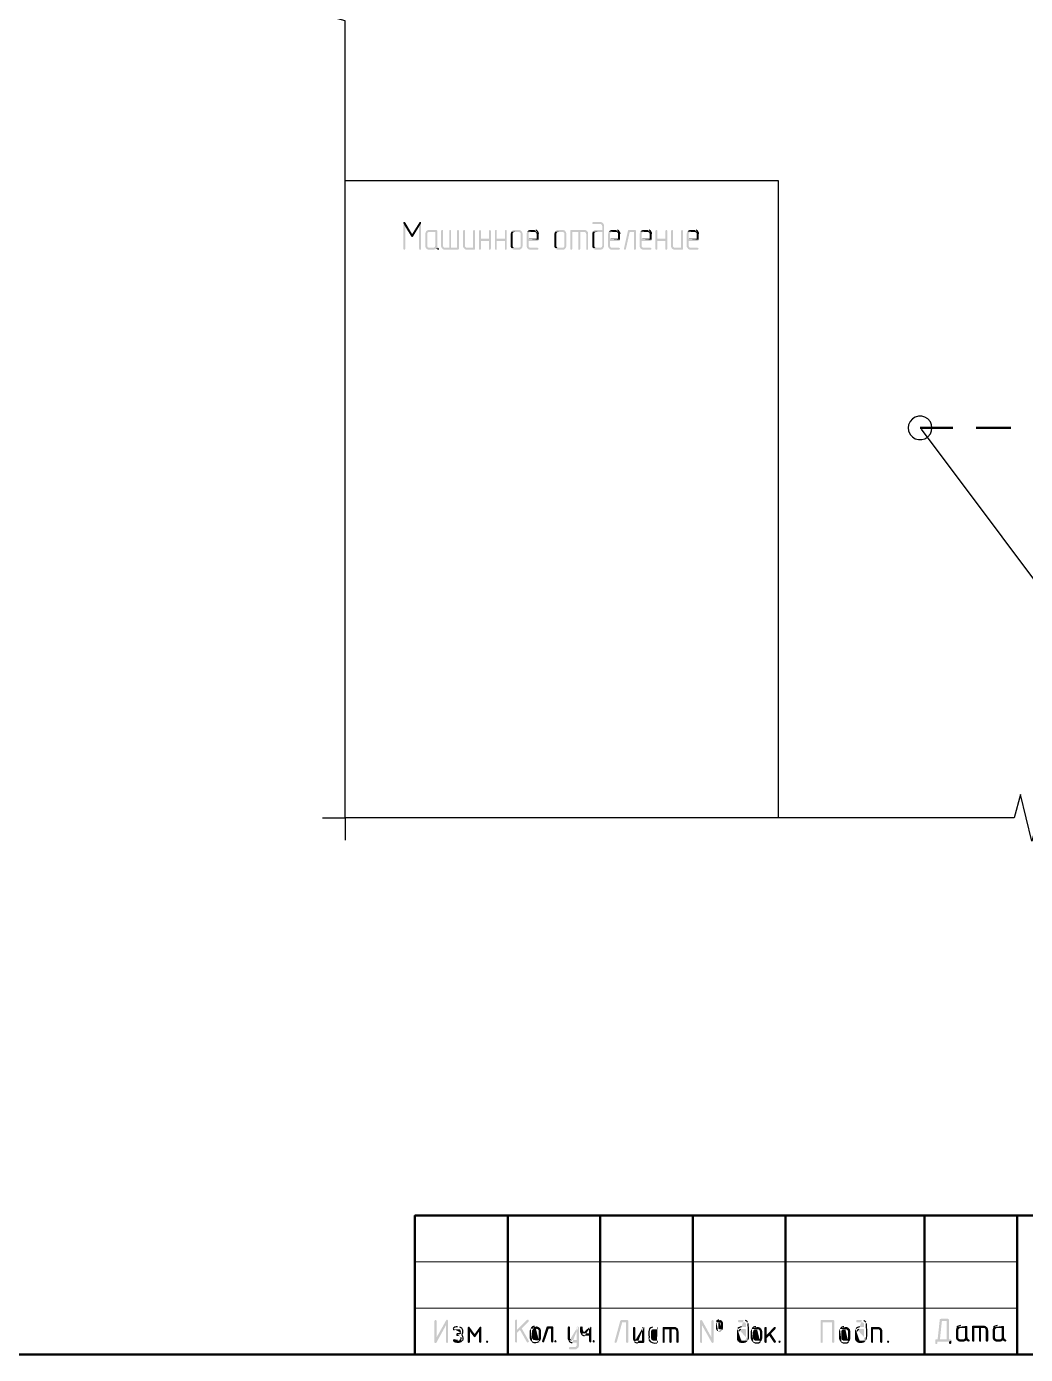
# Model space of a CAD drawing. Header units: millimetres. Extents: x -211 to 10565, y -2293 to 2244.
# Drawn here: x 4717.4 to 4825.2, y -25.8 to 117.7 of the extents above; entities that cross this region are included whole.
import ezdxf

# ---------------------------------------------------------------- set-up
doc = ezdxf.new("R2010")
doc.units = ezdxf.units.MM
doc.layers.add('PDF _Геометрия', color=7, linetype='Continuous')
doc.layers.add('PDF _Сплошная заливка', color=7, linetype='Continuous')

msp = doc.modelspace()

# ---------------------------------------------------------------- hatches: boundary and pattern name
at = {"layer": 'PDF _Сплошная заливка', "transparency": 33554559}
for points in [[(4758.15, 96.58), (4758.09, 96.56), (4758.07, 96.54), (4758.05, 96.45), (4758.26, 96.07), (4758.91, 95.01), (4759, 95.27), (4758.26, 96.52), (4758.19, 96.58)], [(4758.05, 96.45), (4758.05, 93.68), (4758.09, 93.6), (4758.15, 93.58), (4758.24, 93.6), (4758.26, 93.68), (4758.26, 96.07)], [(4759.89, 96.58), (4759.84, 96.58), (4759.78, 96.52), (4759, 95.27), (4758.91, 95.01), (4758.93, 94.99), (4759, 94.95), (4759.04, 94.95), (4759.1, 95.01), (4759.76, 96.09), (4759.97, 96.45), (4759.97, 96.47), (4759.95, 96.56)], [(4759.97, 96.45), (4759.76, 96.09), (4759.76, 93.68), (4759.78, 93.6), (4759.87, 93.58), (4759.95, 93.6), (4759.97, 93.68)], [(4779.29, 96.58), (4778.55, 96.58), (4778.55, 96.56), (4778.47, 96.54), (4778.44, 96.45), (4778.47, 96.39), (4778.55, 96.35), (4779.37, 96.35), (4779.46, 96.28), (4779.5, 96.22), (4779.52, 96.14), (4779.52, 95.71), (4778.78, 95.71), (4778.72, 95.69), (4778.63, 95.65), (4778.51, 95.52), (4779.52, 95.5), (4779.52, 94), (4779.5, 93.91), (4779.46, 93.85), (4779.37, 93.81), (4779.29, 93.79), (4778.87, 93.79), (4778.51, 93.77), (4778.63, 93.64), (4778.72, 93.62), (4778.78, 93.58), (4779.4, 93.58), (4779.46, 93.62), (4779.54, 93.64), (4779.61, 93.7), (4779.69, 93.83), (4779.73, 94), (4779.73, 96.14), (4779.69, 96.3), (4779.65, 96.37), (4779.61, 96.45), (4779.54, 96.5), (4779.46, 96.54), (4779.4, 96.56)], [(4760.5, 95.52), (4760.46, 95.44), (4760.44, 95.37), (4760.42, 95.29), (4760.42, 93.91), (4760.46, 93.83), (4760.48, 93.77), (4760.61, 93.64), (4760.67, 93.62), (4760.75, 93.58), (4761.3, 93.58), (4761.39, 93.6), (4761.45, 93.62), (4761.54, 93.66), (4761.6, 93.72), (4761.92, 93.72), (4761.85, 93.79), (4760.84, 93.79), (4760.75, 93.81), (4760.69, 93.85), (4760.65, 93.91), (4760.63, 94), (4760.63, 95.29), (4760.65, 95.37), (4760.69, 95.44), (4760.75, 95.48), (4760.84, 95.5), (4761.49, 95.5)], [(4761.6, 95.71), (4760.75, 95.71), (4760.67, 95.67), (4760.61, 95.65), (4760.54, 95.59), (4760.5, 95.52), (4761.49, 95.5), (4761.49, 94), (4761.47, 93.91), (4761.43, 93.85), (4761.35, 93.81), (4761.28, 93.79), (4760.84, 93.79), (4761.85, 93.79), (4761.79, 93.81), (4761.75, 93.87), (4761.71, 93.91), (4761.71, 95.63), (4761.66, 95.69)], [(4762.23, 95.71), (4762.17, 95.67), (4762.13, 95.61), (4762.13, 93.91), (4762.17, 93.83), (4762.19, 93.77), (4763.21, 93.79), (4762.55, 93.79), (4762.47, 93.81), (4762.4, 93.85), (4762.36, 93.91), (4762.34, 94), (4762.34, 95.61), (4762.32, 95.69)], [(4763.95, 95.71), (4763.86, 95.67), (4763.84, 95.61), (4763.84, 93.79), (4763.21, 93.79), (4762.19, 93.77), (4762.32, 93.64), (4762.38, 93.62), (4762.47, 93.58), (4763.97, 93.58), (4764.03, 93.62), (4764.05, 93.68), (4764.05, 95.61), (4764.01, 95.69)], [(4763.1, 95.71), (4763.02, 95.67), (4763, 95.61), (4763, 93.79), (4762.55, 93.79), (4763.21, 93.79), (4763.21, 95.61), (4763.17, 95.69)], [(4764.6, 95.71), (4764.54, 95.67), (4764.5, 95.61), (4764.5, 93.91), (4764.54, 93.83), (4764.56, 93.77), (4764.92, 93.79), (4764.84, 93.81), (4764.77, 93.85), (4764.73, 93.91), (4764.71, 94), (4764.71, 95.61), (4764.69, 95.69)], [(4765.68, 95.71), (4765.6, 95.67), (4765.58, 95.61), (4765.58, 93.79), (4764.92, 93.79), (4764.56, 93.77), (4764.69, 93.64), (4764.75, 93.62), (4764.84, 93.58), (4765.71, 93.58), (4765.77, 93.62), (4765.79, 93.68), (4765.79, 95.61), (4765.75, 95.69)], [(4766.32, 95.71), (4766.26, 95.67), (4766.21, 95.61), (4766.21, 93.68), (4766.26, 93.6), (4766.32, 93.58), (4766.4, 93.6), (4766.42, 93.68), (4766.42, 94.53), (4767.29, 94.53), (4766.42, 94.76), (4766.42, 95.61), (4766.4, 95.69)], [(4767.4, 95.71), (4767.31, 95.67), (4767.29, 95.61), (4767.29, 94.76), (4766.42, 94.76), (4767.29, 94.53), (4767.29, 93.68), (4767.31, 93.6), (4767.4, 93.58), (4767.46, 93.6), (4767.5, 93.68), (4767.5, 95.61), (4767.46, 95.69)], [(4768.03, 95.71), (4767.97, 95.67), (4767.93, 95.61), (4767.93, 93.68), (4767.97, 93.6), (4768.03, 93.58), (4768.12, 93.6), (4768.14, 93.68), (4768.14, 94.53), (4769.01, 94.53), (4768.14, 94.76), (4768.14, 95.61), (4768.12, 95.69)], [(4769.11, 95.71), (4769.03, 95.67), (4769.01, 95.61), (4769.01, 94.76), (4768.14, 94.76), (4769.01, 94.53), (4769.01, 93.68), (4769.03, 93.6), (4769.11, 93.58), (4769.18, 93.6), (4769.22, 93.68), (4769.22, 95.61), (4769.18, 95.69)], [(4769.73, 95.52), (4769.68, 95.44), (4769.66, 95.37), (4769.64, 95.29), (4769.64, 93.91), (4769.68, 93.83), (4769.7, 93.77), (4770.06, 93.79), (4769.98, 93.81), (4769.92, 93.85), (4769.87, 93.91), (4769.85, 94), (4769.85, 95.29), (4769.87, 95.37), (4769.92, 95.44), (4769.98, 95.48), (4770.06, 95.5), (4770.51, 95.5)], [(4770.51, 95.71), (4769.98, 95.71), (4769.9, 95.67), (4769.83, 95.65), (4769.77, 95.59), (4769.73, 95.52), (4770.51, 95.5), (4770.57, 95.48), (4770.66, 95.44), (4770.7, 95.37), (4770.72, 95.29), (4770.72, 94), (4770.7, 93.91), (4770.66, 93.85), (4770.57, 93.81), (4770.51, 93.79), (4770.06, 93.79), (4769.7, 93.77), (4769.83, 93.64), (4769.9, 93.62), (4769.98, 93.58), (4770.57, 93.58), (4770.66, 93.6), (4770.74, 93.64), (4770.8, 93.7), (4770.89, 93.83), (4770.93, 94), (4770.93, 95.29), (4770.89, 95.46), (4770.8, 95.59), (4770.74, 95.65), (4770.66, 95.69), (4770.59, 95.71)], [(4771.44, 95.52), (4771.4, 95.44), (4771.38, 95.37), (4771.36, 95.29), (4771.36, 93.91), (4771.4, 93.83), (4771.42, 93.77), (4771.55, 93.64), (4771.61, 93.62), (4771.69, 93.58), (4772.54, 93.58), (4772.6, 93.62), (4772.65, 93.68), (4772.6, 93.74), (4772.54, 93.79), (4771.78, 93.79), (4771.69, 93.81), (4771.63, 93.85), (4771.59, 93.91), (4771.57, 94), (4771.57, 94.53), (4772.54, 94.53), (4772.56, 94.55), (4772.62, 94.57), (4772.65, 94.65), (4771.57, 94.76), (4771.57, 95.29), (4771.59, 95.37), (4771.63, 95.44), (4771.69, 95.48), (4771.78, 95.5), (4772.22, 95.5)], [(4774.44, 95.52), (4774.4, 95.44), (4774.38, 95.37), (4774.36, 95.29), (4774.36, 93.91), (4774.4, 93.83), (4774.42, 93.77), (4774.78, 93.79), (4774.7, 93.81), (4774.63, 93.85), (4774.59, 93.91), (4774.57, 94), (4774.57, 95.29), (4774.59, 95.37), (4774.63, 95.44), (4774.7, 95.48), (4774.78, 95.5), (4775.23, 95.5)], [(4775.23, 95.71), (4774.7, 95.71), (4774.61, 95.67), (4774.55, 95.65), (4774.49, 95.59), (4774.44, 95.52), (4775.23, 95.5), (4775.29, 95.48), (4775.38, 95.44), (4775.42, 95.37), (4775.44, 95.29), (4775.44, 94), (4775.42, 93.91), (4775.38, 93.85), (4775.29, 93.81), (4775.23, 93.79), (4774.78, 93.79), (4774.42, 93.77), (4774.55, 93.64), (4774.61, 93.62), (4774.7, 93.58), (4775.29, 93.58), (4775.38, 93.6), (4775.46, 93.64), (4775.52, 93.7), (4775.61, 93.83), (4775.65, 94), (4775.65, 95.29), (4775.61, 95.46), (4775.52, 95.59), (4775.46, 95.65), (4775.38, 95.69), (4775.31, 95.71)], [(4777.58, 95.71), (4776.16, 95.71), (4776.1, 95.69), (4776.07, 95.61), (4776.07, 93.68), (4776.12, 93.6), (4776.18, 93.58), (4776.26, 93.6), (4776.29, 93.68), (4776.29, 95.5), (4777.58, 95.5), (4777.94, 95.52), (4777.81, 95.65), (4777.75, 95.69), (4777.66, 95.71)], [(4777.15, 95.5), (4776.94, 95.5), (4776.94, 93.68), (4776.96, 93.6), (4777.05, 93.58), (4777.11, 93.6), (4777.15, 93.68)], [(4777.94, 95.52), (4777.58, 95.5), (4777.66, 95.48), (4777.72, 95.44), (4777.77, 95.37), (4777.79, 95.29), (4777.79, 93.68), (4777.81, 93.6), (4777.89, 93.58), (4777.98, 93.6), (4778, 93.68), (4778, 95.37), (4777.98, 95.46)], [(4778.51, 95.52), (4778.49, 95.46), (4778.44, 95.37), (4778.44, 93.91), (4778.49, 93.85), (4778.51, 93.77), (4778.87, 93.79), (4778.78, 93.81), (4778.72, 93.85), (4778.68, 93.91), (4778.66, 94), (4778.66, 95.29), (4778.68, 95.37), (4778.72, 95.44), (4778.78, 95.48), (4778.87, 95.5), (4779.52, 95.5)], [(4780.24, 95.52), (4780.2, 95.44), (4780.18, 95.37), (4780.16, 95.29), (4780.16, 93.91), (4780.2, 93.83), (4780.22, 93.77), (4780.35, 93.64), (4780.41, 93.62), (4780.5, 93.58), (4781.34, 93.58), (4781.41, 93.62), (4781.45, 93.68), (4781.41, 93.74), (4781.34, 93.79), (4780.58, 93.79), (4780.5, 93.81), (4780.43, 93.85), (4780.39, 93.91), (4780.37, 94), (4780.37, 94.53), (4781.34, 94.53), (4781.36, 94.55), (4781.43, 94.57), (4781.45, 94.65), (4780.37, 94.76), (4780.37, 95.29), (4780.39, 95.37), (4780.43, 95.44), (4780.5, 95.48), (4780.58, 95.5), (4781.03, 95.5)], [(4783.06, 95.71), (4782.4, 95.71), (4782.34, 95.69), (4782.3, 95.63), (4781.87, 93.7), (4781.87, 93.68), (4781.91, 93.6), (4781.98, 93.58), (4782.04, 93.6), (4782.08, 93.66), (4782.49, 95.5), (4782.95, 95.5), (4783.16, 95.61), (4783.16, 95.63), (4783.12, 95.69)], [(4783.16, 95.61), (4782.95, 95.5), (4782.95, 93.68), (4782.97, 93.6), (4783.06, 93.58), (4783.12, 93.6), (4783.16, 93.68)], [(4783.65, 95.52), (4783.61, 95.44), (4783.59, 95.37), (4783.56, 95.29), (4783.56, 93.91), (4783.61, 93.83), (4783.63, 93.77), (4783.76, 93.64), (4783.82, 93.62), (4783.9, 93.58), (4784.75, 93.58), (4784.81, 93.62), (4784.86, 93.68), (4784.81, 93.74), (4784.75, 93.79), (4783.99, 93.79), (4783.9, 93.81), (4783.84, 93.85), (4783.8, 93.91), (4783.78, 94), (4783.78, 94.53), (4784.75, 94.53), (4784.77, 94.55), (4784.83, 94.57), (4784.86, 94.65), (4783.78, 94.76), (4783.78, 95.29), (4783.8, 95.37), (4783.84, 95.44), (4783.9, 95.48), (4783.99, 95.5), (4784.43, 95.5)], [(4785.36, 95.71), (4785.3, 95.67), (4785.26, 95.61), (4785.26, 93.68), (4785.3, 93.6), (4785.36, 93.58), (4785.45, 93.6), (4785.47, 93.68), (4785.47, 94.53), (4786.34, 94.53), (4785.47, 94.76), (4785.47, 95.61), (4785.45, 95.69)], [(4786.44, 95.71), (4786.36, 95.67), (4786.34, 95.61), (4786.34, 94.76), (4785.47, 94.76), (4786.34, 94.53), (4786.34, 93.68), (4786.36, 93.6), (4786.44, 93.58), (4786.51, 93.6), (4786.55, 93.68), (4786.55, 95.61), (4786.51, 95.69)], [(4787.06, 95.71), (4786.99, 95.67), (4786.95, 95.61), (4786.95, 93.91), (4786.99, 93.83), (4787.01, 93.77), (4787.37, 93.79), (4787.29, 93.81), (4787.23, 93.85), (4787.18, 93.91), (4787.16, 94), (4787.16, 95.61), (4787.14, 95.69)], [(4788.14, 95.71), (4788.05, 95.67), (4788.03, 95.61), (4788.03, 93.79), (4787.37, 93.79), (4787.01, 93.77), (4787.14, 93.64), (4787.2, 93.62), (4787.29, 93.58), (4788.16, 93.58), (4788.22, 93.62), (4788.24, 93.68), (4788.24, 95.61), (4788.2, 95.69)], [(4788.73, 95.52), (4788.69, 95.44), (4788.66, 95.37), (4788.64, 95.29), (4788.64, 93.91), (4788.69, 93.83), (4788.71, 93.77), (4788.83, 93.64), (4788.9, 93.62), (4788.98, 93.58), (4789.83, 93.58), (4789.89, 93.62), (4789.93, 93.68), (4789.89, 93.74), (4789.83, 93.79), (4789.07, 93.79), (4788.98, 93.81), (4788.92, 93.85), (4788.88, 93.91), (4788.85, 94), (4788.85, 94.53), (4789.83, 94.53), (4789.85, 94.55), (4789.91, 94.57), (4789.93, 94.65), (4788.85, 94.76), (4788.85, 95.29), (4788.88, 95.37), (4788.92, 95.44), (4788.98, 95.48), (4789.07, 95.5), (4789.51, 95.5)], [(4761.92, 93.72), (4761.6, 93.72), (4761.62, 93.68), (4761.68, 93.64), (4761.71, 93.62), (4761.79, 93.58), (4761.81, 93.58), (4761.9, 93.6), (4761.92, 93.68)], [(4762.76, -22.02), (4762.7, -22.05), (4762.7, -22.07), (4762.66, -22.11), (4761.64, -23.93), (4761.41, -24.39), (4761.41, -24.44), (4761.43, -24.5), (4761.45, -24.52), (4761.52, -24.54), (4761.56, -24.54), (4761.58, -24.52), (4761.6, -24.52), (4761.64, -24.46), (4762.64, -22.64), (4762.89, -22.17), (4762.89, -22.13), (4762.85, -22.07), (4762.83, -22.05)], [(4761.54, -22.05), (4761.49, -22.05), (4761.43, -22.09), (4761.43, -22.11), (4761.41, -22.17), (4761.41, -24.39), (4761.64, -23.93), (4761.64, -22.13), (4761.62, -22.09), (4761.6, -22.07)], [(4762.89, -22.17), (4762.64, -22.64), (4762.64, -24.44), (4762.68, -24.48), (4762.7, -24.5), (4762.76, -24.52), (4762.79, -24.52), (4762.85, -24.5), (4762.87, -24.46), (4762.89, -24.39)], [(4765.11, -22.76), (4765.05, -22.79), (4765.03, -22.81), (4765.01, -22.87), (4765.01, -22.91), (4765.24, -23.29), (4765.64, -23.84), (4765.75, -23.57), (4765.22, -22.85), (4765.18, -22.79)], [(4765.01, -22.91), (4765.01, -24.46), (4765.03, -24.5), (4765.09, -24.52), (4765.13, -24.52), (4765.2, -24.5), (4765.22, -24.48), (4765.24, -24.44), (4765.24, -23.29)], [(4766.38, -22.76), (4766.32, -22.79), (4766.26, -22.85), (4765.75, -23.57), (4765.64, -23.84), (4765.71, -23.91), (4765.75, -23.91), (4765.79, -23.89), (4765.85, -23.84), (4766.23, -23.29), (4766.49, -22.91), (4766.47, -22.85), (4766.45, -22.81), (4766.4, -22.76)], [(4766.49, -22.91), (4766.23, -23.29), (4766.23, -24.39), (4766.26, -24.46), (4766.28, -24.5), (4766.34, -24.52), (4766.36, -24.52), (4766.42, -24.5), (4766.45, -24.48), (4766.49, -24.44), (4766.49, -24.39)], [(4770.23, -22), (4770.19, -22), (4770.13, -22.07), (4770.11, -22.13), (4770.11, -24.39), (4770.13, -24.44), (4770.15, -24.46), (4770.23, -24.48), (4770.25, -24.48), (4770.32, -24.46), (4770.34, -24.42), (4770.34, -23.42), (4770.64, -23.12), (4770.34, -23.08), (4770.34, -22.09), (4770.32, -22.02), (4770.3, -22.02)], [(4771.48, -22), (4771.46, -22), (4771.4, -22.05), (4770.34, -23.08), (4770.64, -23.12), (4771.38, -24.42), (4771.42, -24.46), (4771.46, -24.48), (4771.5, -24.48), (4771.57, -24.44), (4771.59, -24.42), (4771.61, -24.35), (4771.59, -24.29), (4770.83, -22.96), (4771.57, -22.21), (4771.57, -22.19), (4771.59, -22.13), (4771.59, -22.11), (4771.57, -22.05), (4771.55, -22.02)], [(4774.13, -22.74), (4773.62, -22.74), (4773.56, -22.76), (4773.51, -22.83), (4773.03, -24.31), (4773.03, -24.39), (4773.09, -24.46), (4773.15, -24.48), (4773.22, -24.46), (4773.26, -24.39), (4773.73, -23), (4774, -23), (4774.25, -22.87), (4774.23, -22.81), (4774.19, -22.76)], [(4774.25, -22.87), (4774, -23), (4774, -24.35), (4774.04, -24.44), (4774.06, -24.46), (4774.13, -24.48), (4774.17, -24.48), (4774.21, -24.46), (4774.23, -24.42), (4774.25, -24.35)], [(4775.93, -22.74), (4775.88, -22.74), (4775.82, -22.79), (4775.82, -22.81), (4775.8, -22.87), (4775.8, -24.1), (4775.82, -24.16), (4775.86, -24.22), (4775.88, -24.29), (4776.29, -24.22), (4776.26, -24.22), (4776.18, -24.2), (4776.12, -24.16), (4776.07, -24.12), (4776.03, -23.99), (4776.03, -22.83), (4776.01, -22.79), (4775.99, -22.76)], [(4782.21, -22.05), (4781.55, -22.05), (4781.51, -22.09), (4781.47, -22.13), (4780.86, -24.37), (4780.86, -24.44), (4780.88, -24.48), (4780.9, -24.5), (4780.98, -24.52), (4781.05, -24.5), (4781.05, -24.48), (4781.09, -24.44), (4781.68, -22.3), (4782.08, -22.3), (4782.34, -22.17), (4782.32, -22.11), (4782.27, -22.07)], [(4782.34, -22.17), (4782.08, -22.3), (4782.08, -24.44), (4782.13, -24.48), (4782.15, -24.5), (4782.21, -24.52), (4782.23, -24.52), (4782.3, -24.5), (4782.32, -24.46), (4782.34, -24.39)], [(4782.97, -22.79), (4782.93, -22.79), (4782.87, -22.83), (4782.87, -22.85), (4782.85, -22.91), (4782.85, -24.14), (4782.87, -24.2), (4782.91, -24.27), (4782.93, -24.33), (4783.33, -24.27), (4783.31, -24.27), (4783.23, -24.25), (4783.16, -24.2), (4783.12, -24.16), (4783.08, -24.03), (4783.08, -22.87), (4783.06, -22.83), (4783.04, -22.81)], [(4787.27, -22.79), (4786.15, -22.79), (4786.08, -22.81), (4786.04, -22.85), (4786.04, -24.44), (4786.06, -24.48), (4786.08, -24.5), (4786.17, -24.52), (4786.19, -24.52), (4786.25, -24.5), (4786.27, -24.46), (4786.27, -23.04), (4787.27, -23.04), (4787.67, -22.98), (4787.63, -22.93), (4787.59, -22.91), (4787.54, -22.87), (4787.48, -22.83), (4787.35, -22.79)], [(4790.21, -22.05), (4790.17, -22.05), (4790.1, -22.09), (4790.1, -22.11), (4790.08, -22.17), (4790.31, -22.64), (4791.33, -24.46), (4791.37, -24.5), (4791.44, -24.52), (4791.46, -24.52), (4791.52, -24.48), (4791.54, -24.46), (4791.56, -24.39), (4791.31, -23.93), (4790.31, -22.11), (4790.27, -22.07)], [(4790.08, -22.17), (4790.08, -24.44), (4790.1, -24.48), (4790.12, -24.5), (4790.21, -24.52), (4790.23, -24.52), (4790.29, -24.5), (4790.31, -24.46), (4790.31, -22.64)], [(4791.44, -22.05), (4791.42, -22.05), (4791.35, -22.09), (4791.33, -22.11), (4791.31, -22.17), (4791.31, -23.93), (4791.56, -24.39), (4791.56, -22.13), (4791.5, -22.07)], [(4797.15, -22.79), (4797.13, -22.79), (4797.07, -22.83), (4797.04, -22.85), (4797.04, -24.44), (4797.07, -24.48), (4797.09, -24.5), (4797.15, -24.52), (4797.19, -24.52), (4797.26, -24.5), (4797.26, -24.46), (4797.28, -24.39), (4797.28, -23.99), (4797.55, -23.72), (4797.28, -23.65), (4797.28, -22.87), (4797.23, -22.83), (4797.23, -22.81)], [(4798.14, -22.79), (4798.12, -22.79), (4798.06, -22.83), (4797.28, -23.65), (4797.55, -23.72), (4798.06, -24.48), (4798.08, -24.5), (4798.14, -24.52), (4798.17, -24.52), (4798.23, -24.48), (4798.25, -24.46), (4798.27, -24.39), (4798.25, -24.31), (4797.74, -23.53), (4798.23, -23), (4798.25, -22.98), (4798.27, -22.91), (4798.27, -22.87), (4798.21, -22.81)], [(4804.45, -22.05), (4803.2, -22.05), (4803.14, -22.07), (4803.1, -22.11), (4803.1, -24.44), (4803.12, -24.48), (4803.14, -24.5), (4803.22, -24.52), (4803.24, -24.52), (4803.31, -24.5), (4803.33, -24.46), (4803.33, -22.3), (4804.32, -22.3), (4804.58, -22.17), (4804.56, -22.11), (4804.51, -22.07)], [(4804.58, -22.17), (4804.32, -22.3), (4804.32, -24.44), (4804.37, -24.48), (4804.39, -24.5), (4804.45, -24.52), (4804.47, -24.52), (4804.53, -24.5), (4804.56, -24.46), (4804.58, -24.39)], [(4809.27, -22.79), (4808.64, -22.79), (4808.58, -22.81), (4808.53, -22.85), (4808.53, -24.44), (4808.56, -24.48), (4808.58, -24.5), (4808.66, -24.52), (4808.68, -24.52), (4808.75, -24.5), (4808.77, -24.46), (4808.77, -23.04), (4809.27, -23.04), (4809.66, -22.98), (4809.59, -22.91), (4809.53, -22.87), (4809.47, -22.83), (4809.4, -22.81), (4809.34, -22.79)], [(4816.96, -22.05), (4816.7, -22.17), (4816.7, -24.14), (4815.58, -24.14), (4815.52, -24.16), (4815.47, -24.2), (4815.47, -24.56), (4815.52, -24.61), (4815.52, -24.63), (4815.6, -24.65), (4815.62, -24.65), (4815.69, -24.61), (4815.69, -24.58), (4815.71, -24.52), (4815.71, -24.39), (4816.96, -24.39), (4817.21, -24.27), (4817.19, -24.2), (4817.15, -24.16), (4817.08, -24.14), (4816.96, -24.14)], [(4816.83, -21.92), (4816.09, -21.92), (4816.02, -21.94), (4815.98, -21.96), (4815.96, -22.02), (4815.73, -24.14), (4815.98, -24.14), (4816.19, -22.17), (4816.7, -22.17), (4816.96, -22.05), (4816.93, -21.98), (4816.89, -21.94)], [(4817.78, -22.89), (4817.72, -23.08), (4817.72, -24.01), (4817.74, -24.08), (4817.78, -24.14), (4817.8, -24.2), (4818.82, -24.22), (4818.84, -24.27), (4818.97, -24.35), (4819.03, -24.37), (4819.07, -24.39), (4819.11, -24.39), (4819.18, -24.33), (4819.2, -24.27), (4819.18, -24.2), (4819.11, -24.16), (4818.2, -24.14), (4818.18, -24.14), (4818.1, -24.12), (4818.04, -24.08), (4817.99, -24.03), (4817.95, -23.91), (4817.95, -23.12), (4817.97, -23.06), (4817.99, -23.04), (4818.04, -22.98), (4818.08, -22.96), (4818.14, -22.91), (4818.69, -22.91)], [(4820.68, -22.66), (4819.56, -22.66), (4819.5, -22.68), (4819.45, -22.72), (4819.45, -24.31), (4819.47, -24.35), (4819.5, -24.37), (4819.58, -24.39), (4819.6, -24.39), (4819.66, -24.37), (4819.69, -24.33), (4819.69, -22.91), (4820.68, -22.91), (4821.08, -22.85), (4821.04, -22.81), (4821, -22.79), (4820.96, -22.74), (4820.89, -22.7), (4820.76, -22.66)], [(4820.43, -22.91), (4820.19, -22.91), (4820.19, -24.31), (4820.24, -24.35), (4820.24, -24.37), (4820.32, -24.39), (4820.34, -24.39), (4820.4, -24.37), (4820.43, -24.33), (4820.43, -24.27)], [(4821.08, -22.85), (4820.68, -22.91), (4820.74, -22.91), (4820.81, -22.93), (4820.87, -22.98), (4820.89, -23.02), (4820.91, -23.08), (4820.93, -23.17), (4820.93, -24.31), (4820.98, -24.35), (4820.98, -24.37), (4821.06, -24.39), (4821.08, -24.39), (4821.15, -24.37), (4821.17, -24.33), (4821.19, -24.27), (4821.19, -23.17), (4821.17, -23.12), (4821.17, -23.04), (4821.12, -22.91)], [(4821.74, -22.89), (4821.67, -23.08), (4821.67, -24.01), (4821.7, -24.08), (4821.74, -24.14), (4821.76, -24.2), (4822.77, -24.22), (4822.8, -24.27), (4822.92, -24.35), (4822.99, -24.37), (4823.03, -24.39), (4823.07, -24.39), (4823.13, -24.33), (4823.16, -24.27), (4823.13, -24.2), (4823.07, -24.16), (4822.16, -24.14), (4822.14, -24.14), (4822.06, -24.12), (4821.99, -24.08), (4821.95, -24.03), (4821.91, -23.91), (4821.91, -23.12), (4821.93, -23.06), (4821.95, -23.04), (4821.99, -22.98), (4822.03, -22.96), (4822.1, -22.91), (4822.65, -22.91)], [(4763.4, -23.04), (4763.4, -23.06), (4763.42, -23.12), (4763.44, -23.15), (4763.5, -23.17), (4763.53, -23.17), (4763.59, -23.15), (4763.61, -23.12), (4763.67, -23.08), (4763.74, -23.06), (4763.82, -23.04), (4764.01, -23.04)], [(4766.97, -24.39), (4767, -24.33), (4767, -24.31), (4767.06, -24.27), (4767.1, -24.27), (4767.17, -24.29), (4767.17, -24.31), (4767.21, -24.37), (4767.21, -24.39), (4767.19, -24.46), (4767.19, -24.48), (4767.12, -24.52), (4767.1, -24.52), (4767.02, -24.5), (4767, -24.48), (4766.97, -24.42)], [(4774.36, -24.35), (4774.38, -24.29), (4774.38, -24.27), (4774.44, -24.22), (4774.49, -24.22), (4774.55, -24.25), (4774.55, -24.27), (4774.59, -24.33), (4774.59, -24.35), (4774.57, -24.42), (4774.57, -24.44), (4774.51, -24.48), (4774.49, -24.48), (4774.4, -24.46), (4774.38, -24.44), (4774.36, -24.37)], [(4778.49, -24.35), (4778.51, -24.29), (4778.51, -24.27), (4778.57, -24.22), (4778.61, -24.22), (4778.68, -24.25), (4778.68, -24.27), (4778.72, -24.33), (4778.72, -24.35), (4778.7, -24.42), (4778.7, -24.44), (4778.63, -24.48), (4778.61, -24.48), (4778.53, -24.46), (4778.51, -24.44), (4778.49, -24.37)], [(4787.01, -23.04), (4786.78, -23.04), (4786.78, -24.44), (4786.82, -24.48), (4786.82, -24.5), (4786.91, -24.52), (4786.93, -24.52), (4786.99, -24.5), (4787.01, -24.46), (4787.01, -24.39)], [(4787.67, -22.98), (4787.27, -23.04), (4787.33, -23.04), (4787.39, -23.06), (4787.46, -23.1), (4787.48, -23.15), (4787.5, -23.21), (4787.52, -23.29), (4787.52, -24.44), (4787.56, -24.48), (4787.56, -24.5), (4787.65, -24.52), (4787.67, -24.52), (4787.73, -24.5), (4787.75, -24.46), (4787.78, -24.39), (4787.78, -23.29), (4787.75, -23.25), (4787.75, -23.17), (4787.71, -23.04)], [(4798.55, -24.39), (4798.57, -24.33), (4798.57, -24.31), (4798.63, -24.27), (4798.67, -24.27), (4798.74, -24.29), (4798.74, -24.31), (4798.78, -24.37), (4798.78, -24.39), (4798.76, -24.46), (4798.76, -24.48), (4798.69, -24.52), (4798.67, -24.52), (4798.59, -24.5), (4798.57, -24.48), (4798.55, -24.42)], [(4809.66, -22.98), (4809.27, -23.04), (4809.34, -23.04), (4809.4, -23.06), (4809.49, -23.15), (4809.51, -23.21), (4809.51, -24.39), (4809.55, -24.48), (4809.57, -24.5), (4809.63, -24.52), (4809.68, -24.52), (4809.72, -24.5), (4809.74, -24.46), (4809.76, -24.39), (4809.76, -23.17), (4809.74, -23.1), (4809.7, -23.04)], [(4810.27, -24.39), (4810.29, -24.33), (4810.29, -24.31), (4810.35, -24.27), (4810.4, -24.27), (4810.46, -24.29), (4810.46, -24.31), (4810.5, -24.37), (4810.5, -24.39), (4810.48, -24.46), (4810.48, -24.48), (4810.42, -24.52), (4810.4, -24.52), (4810.31, -24.5), (4810.29, -24.48), (4810.27, -24.42)], [(4817.21, -24.27), (4816.96, -24.39), (4816.96, -24.56), (4817.02, -24.63), (4817.08, -24.65), (4817.1, -24.65), (4817.17, -24.61), (4817.19, -24.58), (4817.21, -24.52)], [(4817.8, -24.2), (4817.87, -24.25), (4817.89, -24.27), (4817.95, -24.31), (4817.99, -24.35), (4818.06, -24.37), (4818.14, -24.39), (4818.52, -24.39), (4818.59, -24.37), (4818.67, -24.35), (4818.71, -24.31), (4818.78, -24.29), (4818.82, -24.22)], [(4821.76, -24.2), (4821.82, -24.25), (4821.84, -24.27), (4821.91, -24.31), (4821.95, -24.35), (4822.01, -24.37), (4822.1, -24.39), (4822.48, -24.39), (4822.54, -24.37), (4822.63, -24.35), (4822.67, -24.31), (4822.73, -24.29), (4822.77, -24.22)]]:
    msp.add_hatch(color=256, dxfattribs=at).paths.add_polyline_path(points)
h = msp.add_hatch(color=256, dxfattribs=at)
h.paths.add_polyline_path([(4772.22, 95.71), (4771.69, 95.71), (4771.61, 95.67), (4771.55, 95.65), (4771.48, 95.59), (4771.44, 95.52), (4772.22, 95.5), (4772.29, 95.48), (4772.37, 95.44), (4772.41, 95.37), (4772.43, 95.29), (4772.43, 94.76), (4771.57, 94.76), (4772.65, 94.65), (4772.65, 95.29)], flags=0)
h.paths.add_polyline_path([(4772.37, 95.69), (4772.31, 95.71)], flags=0)
h = msp.add_hatch(color=256, dxfattribs=at)
h.paths.add_polyline_path([(4781.03, 95.71), (4780.5, 95.71), (4780.41, 95.67), (4780.35, 95.65), (4780.28, 95.59), (4780.24, 95.52), (4781.03, 95.5), (4781.09, 95.48), (4781.17, 95.44), (4781.22, 95.37), (4781.24, 95.29), (4781.24, 94.76), (4780.37, 94.76), (4781.45, 94.65), (4781.45, 95.29)], flags=0)
h.paths.add_polyline_path([(4781.17, 95.69), (4781.11, 95.71)], flags=0)
h = msp.add_hatch(color=256, dxfattribs=at)
h.paths.add_polyline_path([(4784.43, 95.71), (4783.9, 95.71), (4783.82, 95.67), (4783.76, 95.65), (4783.69, 95.59), (4783.65, 95.52), (4784.43, 95.5), (4784.5, 95.48), (4784.58, 95.44), (4784.62, 95.37), (4784.64, 95.29), (4784.64, 94.76), (4783.78, 94.76), (4784.86, 94.65), (4784.86, 95.29)], flags=0)
h.paths.add_polyline_path([(4784.58, 95.69), (4784.52, 95.71)], flags=0)
h = msp.add_hatch(color=256, dxfattribs=at)
h.paths.add_polyline_path([(4789.51, 95.71), (4788.98, 95.71), (4788.9, 95.67), (4788.83, 95.65), (4788.77, 95.59), (4788.73, 95.52), (4789.51, 95.5), (4789.57, 95.48), (4789.66, 95.44), (4789.7, 95.37), (4789.72, 95.29), (4789.72, 94.76), (4788.85, 94.76), (4789.93, 94.65), (4789.93, 95.29)], flags=0)
h.paths.add_polyline_path([(4789.66, 95.69), (4789.6, 95.71)], flags=0)
h = msp.add_hatch(color=256, dxfattribs=at)
h.paths.add_polyline_path([(4764.01, -22.79), (4763.89, -22.79)], flags=0)
h.paths.add_polyline_path([(4763.42, -22.98), (4763.4, -23.04), (4764.05, -23.04), (4764.12, -23.06), (4764.14, -23.06), (4764.2, -23.1), (4764.22, -23.15), (4764.25, -23.21), (4764.27, -23.29), (4764.25, -23.34), (4764.22, -23.4)], flags=0)
h.paths.add_polyline_path([(4763.84, -23.53), (4763.78, -23.59), (4763.76, -23.65), (4763.76, -23.67), (4763.8, -23.74), (4763.82, -23.76), (4763.89, -23.78), (4764.03, -23.78), (4764.16, -23.82), (4764.22, -23.89)], flags=0)
h.paths.add_polyline_path([(4764.14, -24.25), (4764.08, -24.27), (4763.89, -24.27), (4764.44, -24.31), (4764.46, -24.25)], flags=0)
h.paths.add_polyline_path([(4764.39, -23.7), (4764.35, -23.65), (4764.39, -23.61)], flags=0)
h.paths.add_polyline_path([(4764.16, -22.81), (4764.1, -22.79)], flags=0)
h = msp.add_hatch(color=256, dxfattribs=at)
h.paths.add_polyline_path([(4772.37, -22.74), (4772.22, -22.74)], flags=0)
h.paths.add_polyline_path([(4771.84, -22.91), (4771.8, -22.98), (4772.37, -23), (4772.41, -23), (4772.48, -23.02), (4772.54, -23.04), (4772.65, -23.15), (4772.67, -23.23), (4772.67, -24.03), (4772.62, -24.1), (4772.58, -24.14), (4772.58, -24.16), (4772.52, -24.2), (4772.46, -24.22), (4772.22, -24.22), (4772.82, -24.27), (4772.86, -24.2), (4772.92, -24.01), (4772.92, -23.21), (4772.86, -23.02), (4772.82, -22.96), (4772.77, -22.91), (4772.75, -22.91), (4772.71, -22.85), (4772.65, -22.81), (4772.58, -22.79), (4772.52, -22.76), (4772.46, -22.74)], flags=0)
h = msp.add_hatch(color=256, dxfattribs=at)
h.paths.add_polyline_path([(4776.9, -22.74), (4776.88, -22.74), (4776.81, -22.79), (4776.79, -22.81), (4776.77, -22.87), (4776.77, -24.22), (4776.29, -24.22), (4775.88, -24.29), (4775.95, -24.33)], flags=0)
h.paths.add_polyline_path([(4776.29, -24.48), (4776.77, -24.48), (4776.77, -24.78), (4776.75, -24.84), (4776.71, -24.9), (4776.67, -24.94), (4776.6, -24.97), (4776.03, -24.97), (4776.01, -24.99), (4775.95, -25.01), (4775.93, -25.03), (4775.93, -25.11), (4775.95, -25.18), (4775.97, -25.2), (4776.03, -25.22), (4776.65, -25.22), (4776.71, -25.2), (4776.84, -25.11), (4776.96, -24.99), (4777.03, -24.8), (4777.03, -22.83), (4776.96, -22.76)], flags=0)
h = msp.add_hatch(color=256, dxfattribs=at)
h.paths.add_polyline_path([(4777.26, -22.74), (4777.22, -22.74), (4777.15, -22.79), (4777.15, -22.81), (4777.13, -22.87), (4777.13, -23.36), (4777.15, -23.42), (4777.2, -23.48), (4777.22, -23.55), (4777.62, -23.48), (4777.6, -23.48)], flags=0)
h.paths.add_polyline_path([(4777.34, -22.79), (4777.32, -22.76)], flags=0)
h = msp.add_hatch(color=256, dxfattribs=at)
h.paths.add_polyline_path([(4778.23, -22.74), (4778.21, -22.74), (4778.15, -22.79), (4778.13, -22.81), (4778.11, -22.87), (4778.11, -23.48), (4777.62, -23.48), (4777.22, -23.55), (4777.28, -23.59)], flags=0)
h.paths.add_polyline_path([(4777.62, -23.74), (4778.11, -23.74), (4778.11, -24.35), (4778.15, -24.44), (4778.17, -24.46), (4778.23, -24.48), (4778.27, -24.48), (4778.32, -24.46), (4778.34, -24.42), (4778.36, -24.35), (4778.36, -22.83), (4778.3, -22.76)], flags=0)
h = msp.add_hatch(color=256, dxfattribs=at)
h.paths.add_polyline_path([(4783.95, -22.79), (4783.92, -22.79), (4783.86, -22.83), (4783.84, -22.85), (4783.82, -22.91), (4783.82, -24.27), (4783.33, -24.27), (4782.93, -24.33), (4782.99, -24.37), (4783.01, -24.39)], flags=0)
h.paths.add_polyline_path([(4783.33, -24.52), (4783.97, -24.52), (4784.03, -24.5), (4784.07, -24.46), (4784.07, -22.87), (4784.01, -22.81)], flags=0)
h = msp.add_hatch(color=256, dxfattribs=at)
h.paths.add_polyline_path([(4785.43, -22.79), (4785, -22.79), (4784.94, -22.81)], flags=0)
h.paths.add_polyline_path([(4784.56, -24.03), (4784.56, -24.14)], flags=0)
h.paths.add_polyline_path([(4785.43, -24.52), (4785.45, -24.52), (4785.51, -24.48), (4785.53, -24.46), (4785.53, -24.37), (4785.51, -24.31), (4785.49, -24.29), (4785.43, -24.27), (4785.02, -24.27), (4784.94, -24.25), (4784.88, -24.2), (4784.83, -24.16), (4784.79, -24.03), (4784.79, -23.25), (4784.81, -23.19), (4784.83, -23.17), (4784.88, -23.1), (4784.92, -23.08), (4784.98, -23.04), (4785.45, -23.04), (4785.51, -23), (4785.53, -22.98), (4785.53, -22.89), (4785.51, -22.83), (4785.49, -22.81)], flags=0)
h = msp.add_hatch(color=256, dxfattribs=at)
h.paths.add_polyline_path([(4791.84, -22.28), (4791.82, -22.34), (4791.82, -23.02), (4791.84, -23.08), (4791.88, -23.15), (4791.97, -23.23), (4792.03, -23.25)], flags=0)
h.paths.add_polyline_path([(4792.03, -23.25, 0.327765), (4792.45, -23.17)], flags=0)
h.paths.add_polyline_path([(4792.45, -23.17), (4792.49, -23.1), (4792.52, -23.06), (4792.18, -23.04), (4792.16, -23.04), (4792.09, -23.02), (4792.07, -22.98), (4792.05, -22.91), (4792.05, -22.38), (4792.09, -22.32), (4792.11, -22.32), (4792.18, -22.3)], flags=0)
h = msp.add_hatch(color=256, dxfattribs=at)
h.paths.add_polyline_path([(4792.18, -22.05), (4792.11, -22.05)], flags=0)
h.paths.add_polyline_path([(4791.86, -22.21), (4791.84, -22.28), (4792.18, -22.3), (4792.2, -22.3), (4792.26, -22.32), (4792.28, -22.34), (4792.3, -22.41), (4792.3, -22.96), (4792.24, -23.02), (4792.18, -23.04), (4792.52, -23.06), (4792.54, -22.98), (4792.56, -22.91), (4792.56, -22.38), (4792.54, -22.3), (4792.52, -22.24), (4792.47, -22.19), (4792.43, -22.13), (4792.39, -22.11), (4792.33, -22.07), (4792.26, -22.05)], flags=0)
h = msp.add_hatch(color=256, dxfattribs=at)
h.paths.add_polyline_path([(4794.8, -22.05), (4794.27, -22.05), (4794.21, -22.09), (4794.19, -22.11), (4794.19, -22.19), (4794.21, -22.26), (4794.23, -22.28), (4794.29, -22.3), (4794.86, -22.3), (4794.93, -22.32), (4795.01, -22.41), (4795.03, -22.47), (4795.03, -22.79), (4794.55, -22.79)], flags=0)
h.paths.add_polyline_path([(4794.17, -22.96), (4794.12, -23.02), (4795.03, -23.04), (4795.03, -24.08), (4795.01, -24.14), (4794.97, -24.2), (4794.93, -24.25), (4794.86, -24.27), (4794.55, -24.27), (4795.22, -24.29), (4795.27, -24.16)], flags=0)
h.paths.add_polyline_path([(4795.29, -22.43), (4795.27, -22.36), (4795.22, -22.3)], flags=0)
h.paths.add_polyline_path([(4794.99, -22.09), (4794.86, -22.05)], flags=0)
h = msp.add_hatch(color=256, dxfattribs=at)
h.paths.add_polyline_path([(4796.24, -22.79), (4796.09, -22.79)], flags=0)
h.paths.add_polyline_path([(4795.71, -22.96), (4795.67, -23.02), (4796.24, -23.04), (4796.28, -23.04), (4796.41, -23.08), (4796.51, -23.19), (4796.54, -23.27), (4796.54, -24.08), (4796.49, -24.14), (4796.45, -24.18), (4796.45, -24.2), (4796.39, -24.25), (4796.32, -24.27), (4796.09, -24.27), (4796.68, -24.31), (4796.73, -24.25), (4796.79, -24.06), (4796.79, -23.25), (4796.73, -23.06), (4796.68, -23), (4796.64, -22.96), (4796.62, -22.96), (4796.58, -22.89), (4796.51, -22.85), (4796.32, -22.79)], flags=0)
h = msp.add_hatch(color=256, dxfattribs=at)
h.paths.add_polyline_path([(4805.76, -22.79), (4805.61, -22.79)], flags=0)
h.paths.add_polyline_path([(4805.23, -22.96), (4805.19, -23.02), (4805.76, -23.04), (4805.8, -23.04), (4805.93, -23.08), (4806.04, -23.19), (4806.06, -23.27), (4806.06, -24.08), (4806.02, -24.14), (4805.97, -24.18), (4805.97, -24.2), (4805.91, -24.25), (4805.85, -24.27), (4805.61, -24.27), (4806.21, -24.31), (4806.25, -24.25), (4806.31, -24.06), (4806.31, -23.25), (4806.25, -23.06), (4806.21, -23), (4806.16, -22.96), (4806.14, -22.96), (4806.1, -22.89), (4806.04, -22.85), (4805.85, -22.79)], flags=0)
h = msp.add_hatch(color=256, dxfattribs=at)
h.paths.add_polyline_path([(4807.56, -22.05), (4807.03, -22.05), (4806.97, -22.09), (4806.95, -22.11), (4806.95, -22.19), (4806.97, -22.26), (4806.99, -22.28), (4807.05, -22.3), (4807.62, -22.3), (4807.69, -22.32), (4807.77, -22.41), (4807.79, -22.47), (4807.79, -22.79), (4807.31, -22.79)], flags=0)
h.paths.add_polyline_path([(4806.93, -22.96), (4806.88, -23.02), (4807.79, -23.04), (4807.79, -24.08), (4807.77, -24.14), (4807.73, -24.2), (4807.69, -24.25), (4807.62, -24.27), (4807.31, -24.27), (4807.98, -24.29), (4808.03, -24.16)], flags=0)
h.paths.add_polyline_path([(4808.05, -22.43), (4808.03, -22.36), (4807.98, -22.3)], flags=0)
h.paths.add_polyline_path([(4807.75, -22.09), (4807.62, -22.05)], flags=0)
h = msp.add_hatch(color=256, dxfattribs=at)
h.paths.add_polyline_path([(4818.82, -22.66), (4818.2, -22.66)], flags=0)
h.paths.add_polyline_path([(4817.82, -22.83), (4817.78, -22.89), (4818.69, -22.91), (4818.69, -23.95), (4818.67, -24.01), (4818.63, -24.08), (4818.59, -24.12), (4818.52, -24.14), (4818.2, -24.14), (4819.11, -24.16), (4819.09, -24.14), (4819.03, -24.1), (4818.99, -24.06), (4818.99, -24.03), (4818.97, -23.97), (4818.94, -23.89), (4818.94, -22.79), (4818.92, -22.72), (4818.88, -22.68)], flags=0)
h = msp.add_hatch(color=256, dxfattribs=at)
h.paths.add_polyline_path([(4822.77, -22.66), (4822.16, -22.66)], flags=0)
h.paths.add_polyline_path([(4821.78, -22.83), (4821.74, -22.89), (4822.65, -22.91), (4822.65, -23.95), (4822.63, -24.01), (4822.58, -24.08), (4822.54, -24.12), (4822.48, -24.14), (4822.16, -24.14), (4823.07, -24.16), (4823.05, -24.14), (4822.99, -24.1), (4822.94, -24.06), (4822.94, -24.03), (4822.92, -23.97), (4822.9, -23.89), (4822.9, -22.79), (4822.88, -22.72), (4822.84, -22.68)], flags=0)
h = msp.add_hatch(color=256, dxfattribs=at)
h.paths.add_polyline_path([(4763.5, -24.14), (4763.48, -24.14), (4763.42, -24.18), (4763.42, -24.2), (4763.4, -24.27), (4763.4, -24.31), (4763.44, -24.37), (4763.48, -24.39), (4763.61, -24.48), (4763.67, -24.5), (4763.74, -24.5), (4763.82, -24.52), (4764.08, -24.52), (4764.16, -24.5), (4764.22, -24.48), (4764.29, -24.46), (4764.44, -24.31), (4763.89, -24.27)], flags=0)
h.paths.add_polyline_path([(4763.59, -24.18), (4763.57, -24.16)], flags=0)
h = msp.add_hatch(color=256, dxfattribs=at)
h.paths.add_polyline_path([(4771.8, -22.98), (4771.76, -23.02), (4771.71, -23.15), (4771.69, -23.23), (4771.69, -24.01), (4771.76, -24.2), (4771.84, -24.33), (4771.97, -24.42)], flags=0)
h.paths.add_polyline_path([(4772.71, -24.37), (4772.82, -24.27), (4772.22, -24.22), (4772.14, -24.22), (4772.01, -24.14), (4772.01, -24.12), (4771.97, -24.08), (4771.95, -24.01), (4771.93, -23.93), (4771.93, -23.27), (4771.97, -23.15), (4772.03, -23.08), (4772.03, -23.06), (4772.1, -23.02), (4772.16, -23), (4772.37, -23)], flags=0)
h = msp.add_hatch(color=256, dxfattribs=at)
h.paths.add_polyline_path([(4794.12, -23.02), (4794.06, -23.21), (4794.06, -24.14), (4794.08, -24.2), (4794.12, -24.27), (4794.14, -24.33), (4794.21, -24.37), (4794.23, -24.39), (4794.29, -24.44), (4794.34, -24.48), (4794.4, -24.5), (4794.48, -24.52), (4794.84, -24.52), (4794.91, -24.5), (4794.97, -24.5), (4795.03, -24.46), (4795.1, -24.42), (4795.22, -24.29), (4794.55, -24.27), (4794.53, -24.27)], flags=0)
h.paths.add_polyline_path([(4794.29, -24.03), (4794.29, -23.25)], flags=0)
h.paths.add_polyline_path([(4794.48, -23.04), (4795.03, -23.04)], flags=0)
h = msp.add_hatch(color=256, dxfattribs=at)
h.paths.add_polyline_path([(4795.67, -23.02), (4795.63, -23.06), (4795.58, -23.19), (4795.56, -23.27), (4795.56, -24.06), (4795.63, -24.25), (4795.71, -24.37), (4795.84, -24.46)], flags=0)
h.paths.add_polyline_path([(4796.58, -24.42), (4796.68, -24.31), (4796.09, -24.27), (4796.01, -24.27), (4795.88, -24.18), (4795.88, -24.16), (4795.84, -24.12), (4795.82, -24.06), (4795.8, -23.97), (4795.8, -23.32), (4795.84, -23.19), (4795.9, -23.12), (4795.9, -23.1), (4795.96, -23.06), (4796.03, -23.04), (4796.24, -23.04)], flags=0)
h = msp.add_hatch(color=256, dxfattribs=at)
h.paths.add_polyline_path([(4805.19, -23.02), (4805.15, -23.06), (4805.11, -23.19), (4805.08, -23.27), (4805.08, -24.06), (4805.15, -24.25), (4805.23, -24.37), (4805.36, -24.46)], flags=0)
h.paths.add_polyline_path([(4806.1, -24.42), (4806.21, -24.31), (4805.61, -24.27), (4805.53, -24.27), (4805.4, -24.18), (4805.4, -24.16), (4805.36, -24.12), (4805.34, -24.06), (4805.32, -23.97), (4805.32, -23.32), (4805.36, -23.19), (4805.42, -23.12), (4805.42, -23.1), (4805.49, -23.06), (4805.55, -23.04), (4805.76, -23.04)], flags=0)
h = msp.add_hatch(color=256, dxfattribs=at)
h.paths.add_polyline_path([(4806.88, -23.02), (4806.82, -23.21), (4806.82, -24.14), (4806.84, -24.2), (4806.88, -24.27), (4806.9, -24.33), (4806.97, -24.37), (4806.99, -24.39), (4807.05, -24.44), (4807.1, -24.48), (4807.16, -24.5), (4807.24, -24.52), (4807.6, -24.52), (4807.67, -24.5), (4807.73, -24.5), (4807.86, -24.42), (4807.9, -24.37), (4807.92, -24.35), (4807.98, -24.29), (4807.31, -24.27), (4807.29, -24.27)], flags=0)
h.paths.add_polyline_path([(4807.05, -24.03), (4807.05, -23.25)], flags=0)
h.paths.add_polyline_path([(4807.24, -23.04), (4807.79, -23.04)], flags=0)

# ---------------------------------------------------------------- linework, layer by layer
at = {"layer": 'PDF _Геометрия', "lineweight": 50}
msp.add_lwpolyline([(4549.19, -25.77), (4549.19, 261.14), (4944.26, 261.14), (4944.26, -25.77)], close=True, dxfattribs=at)
at = {"layer": 'PDF _Геометрия', "lineweight": 25}
for points in [[(4826.61, 207.02), (4898.78, 207.02), (4898.78, 120.96), (4901.28, 120.22), (4896.29, 118.99), (4898.78, 118.31), (4898.78, 32.19), (4826.61, 32.19), (4825.89, 29.69), (4824.66, 34.71), (4823.98, 32.19), (4751.76, 32.19), (4751.76, 118.31), (4749.24, 118.99), (4754.26, 120.22), (4751.76, 120.96), (4751.76, 207.02), (4823.98, 207.02)], [(4751.76, 101.04), (4798.53, 101.04), (4798.53, 32.19)], [(4812.6, 74.66), (4812.55, 74.34), (4812.6, 74)], [(4814.95, 73.68), (4815.07, 74), (4815.11, 74.34), (4815.07, 74.66), (4814.95, 74.98)], [(4813.95, 74.19), (4831.37, 50.92), (4883.57, 50.92)], [(4749.33, 32.19), (4751.76, 32.19), (4751.76, 29.78)], [(4759.31, -10.77), (4759.31, -25.77)]]:
    msp.add_lwpolyline(points, dxfattribs=at)
at = {"layer": 'PDF _Геометрия', "color": 1, "lineweight": 50}
for points in [[(4817.38, 74.34), (4813.85, 74.34)], [(4823.62, 74.34), (4819.88, 74.34)]]:
    msp.add_lwpolyline(points, dxfattribs=at)
at = {"layer": 'PDF _Геометрия', "lineweight": 50}
for points in [[(4944.26, -25.77), (4759.31, -25.77), (4759.31, -10.77), (4944.26, -10.77), (4944.26, -25.77), (4944.26, -10.77)], [(4769.32, -10.77), (4769.32, -25.77)], [(4779.31, -10.77), (4779.31, -25.77)], [(4789.32, -10.77), (4789.32, -25.77)], [(4799.31, -10.77), (4799.31, -25.77)], [(4814.31, -10.77), (4814.31, -25.77)], [(4824.3, -10.77), (4824.3, -25.77)]]:
    msp.add_lwpolyline(points, dxfattribs=at)
at = {"layer": 'PDF _Геометрия', "lineweight": 20}
for points in [[(4759.31, -15.78), (4824.3, -15.78)], [(4759.31, -20.78), (4824.3, -20.78)]]:
    msp.add_lwpolyline(points, dxfattribs=at)
at = {"layer": 'PDF _Геометрия', "lineweight": 25}
for points in [[(4772.65, 95.29), (4772.62, 95.45), (4772.54, 95.63), (4772.37, 95.69)], [(4781.45, 95.29), (4781.42, 95.45), (4781.34, 95.63), (4781.17, 95.69)], [(4784.86, 95.29), (4784.83, 95.45), (4784.75, 95.63), (4784.58, 95.69)], [(4789.93, 95.29), (4789.91, 95.45), (4789.83, 95.63), (4789.66, 95.69)], [(4814.95, 74.98), (4814.33, 75.96), (4812.92, 75.76), (4812.6, 74.66)], [(4812.6, 74), (4812.92, 72.9), (4814.33, 72.7), (4814.95, 73.68)], [(4763.89, -22.79), (4763.72, -22.8), (4763.52, -22.84), (4763.42, -22.98)], [(4764.39, -23.61), (4764.6, -23.34), (4764.51, -22.91), (4764.16, -22.81)], [(4772.22, -22.74), (4772, -22.74), (4771.99, -22.82), (4771.84, -22.91)], [(4777.6, -23.48), (4777.21, -23.43), (4777.44, -22.93), (4777.34, -22.79)], [(4784.94, -22.81), (4784.34, -22.96), (4784.64, -23.58), (4784.56, -24.03)], [(4792.11, -22.05), (4791.99, -22.09), (4791.93, -22.09), (4791.86, -22.21)], [(4794.55, -22.79), (4794.36, -22.81), (4794.3, -22.86), (4794.17, -22.96)], [(4795.22, -22.3), (4795.2, -22.21), (4795.06, -22.14), (4794.99, -22.09)], [(4795.27, -24.16), (4795.39, -23.65), (4795.28, -22.99), (4795.29, -22.43)], [(4796.09, -22.79), (4795.87, -22.79), (4795.85, -22.86), (4795.71, -22.96)], [(4805.61, -22.79), (4805.4, -22.79), (4805.38, -22.86), (4805.23, -22.96)], [(4807.31, -22.79), (4807.12, -22.81), (4807.06, -22.86), (4806.93, -22.96)], [(4807.98, -22.3), (4807.96, -22.21), (4807.82, -22.14), (4807.75, -22.09)], [(4808.03, -24.16), (4808.15, -23.65), (4808.04, -22.99), (4808.05, -22.43)], [(4818.2, -22.66), (4818.02, -22.68), (4817.96, -22.73), (4817.82, -22.83)], [(4822.16, -22.66), (4821.98, -22.68), (4821.91, -22.73), (4821.78, -22.83)], [(4763.89, -24.27), (4763.67, -24.28), (4763.76, -24.23), (4763.59, -24.18)], [(4764.22, -23.4), (4764.13, -23.59), (4764.02, -23.51), (4763.84, -23.53)], [(4764.22, -23.89), (4764.3, -24.03), (4764.25, -24.13), (4764.14, -24.25)], [(4764.46, -24.25), (4764.53, -24.05), (4764.51, -23.87), (4764.39, -23.7)], [(4771.97, -24.42), (4772.2, -24.51), (4772.5, -24.52), (4772.71, -24.37)], [(4775.95, -24.33), (4776.07, -24.43), (4776.1, -24.48), (4776.29, -24.48)], [(4777.28, -23.59), (4777.41, -23.69), (4777.44, -23.74), (4777.62, -23.74)], [(4784.56, -24.14), (4784.7, -24.54), (4785.04, -24.56), (4785.43, -24.52)], [(4794.29, -23.25), (4794.33, -23.14), (4794.38, -23.1), (4794.48, -23.04)], [(4794.53, -24.27), (4794.36, -24.24), (4794.33, -24.17), (4794.29, -24.03)], [(4807.05, -23.25), (4807.09, -23.14), (4807.14, -23.1), (4807.24, -23.04)], [(4807.29, -24.27), (4807.12, -24.24), (4807.09, -24.17), (4807.05, -24.03)], [(4783.01, -24.39), (4783.11, -24.47), (4783.21, -24.54), (4783.33, -24.52)], [(4795.84, -24.46), (4796.07, -24.55), (4796.37, -24.56), (4796.58, -24.42)], [(4805.36, -24.46), (4805.59, -24.55), (4805.89, -24.56), (4806.1, -24.42)]]:
    msp.add_open_spline(points, degree=3, dxfattribs=at)
at = {"layer": 'PDF _Сплошная заливка', "lineweight": 50, "transparency": 33554559}
msp.add_solid([(4813.93, 74.17), (4813.85, 74.34), (4813.97, 74.21)], dxfattribs=at)

doc.saveas('drawing.dxf')
